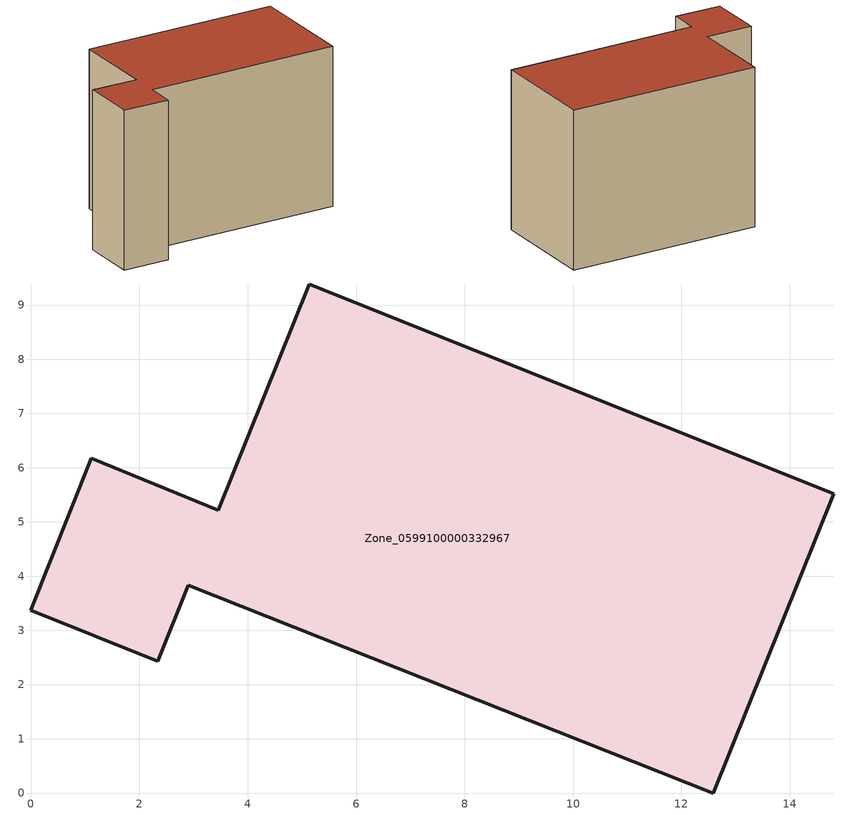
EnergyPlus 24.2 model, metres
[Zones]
Zone_0599100000332967
 floor ground (C_G): 14.81,5.52 12.59,0 2.9,3.83 2.34,2.43 0,3.37 1.11,6.17 3.46,5.22 5.13,9.39 z0
 wall outside (C_F): 3.46,5.22 1.11,6.17 0,3.37 2.34,2.43 2.9,3.83 12.59,0 14.81,5.52 5.13,9.39 3.46,5.22 z0:8.55
 roof outside (C_R): 14.81,5.52 5.13,9.39 3.46,5.22 1.11,6.17 0,3.37 2.34,2.43 2.9,3.83 12.59,0 z8.55
[BUILDING]
Pand.0599100000332967: North Axis=0; Terrain=City; Loads Convergence Tolerance Value=0.04; Temperature Convergence Tolerance Value=0.4; Solar Distribution=FullExterior; Maximum Number of Warmup Days=25; Minimum Number of Warmup Days=1
[Site:Location]
Rotterdam.The.Hague.AP_ZH_NLD Design_Conditions: Latitude=51.96; Longitude=4.45; Time Zone=1; Elevation=-4.5
[SITE:GROUNDTEMPERATURE:BUILDINGSURFACE]
18, 18, 18, 18, 18, 18, 18, 18, 18, 18, 18, 18
[MATERIAL] Thermal Absorptance=0.9; Solar Absorptance=0.7; Visible Absorptance=0.7
Name | Roughness | Thickness | Conductivity | Density | Specific Heat
G.TI.1975-1991 | MediumSmooth | 0.15 | 0.288461 | 540 | 1210
F.TI.1975-1991 | Rough | 0.3 | 0.230769 | 1920 | 840
R.TI.1975-1991 | MediumRough | 0.2 | 0.153846 | 1500 | 1000
[CONSTRUCTION]
C_G: G.TI.1975-1991
C_F: F.TI.1975-1991
C_R: R.TI.1975-1991
[ZONE]
Zone_0599100000332967: Type=1; Multiplier=1; Ceiling Height=Autocalculate; Volume=Autocalculate; Floor Area=autocalculate; Part of Total Floor Area=Yes
[ZONEINFILTRATION:DESIGNFLOWRATE]
Infil_Zone_0599100000332967: Zone or ZoneList or Space or SpaceList=Zone_0599100000332967; Schedule=AlwaysOn; Design Flow Rate Calculation Method=Flow/Area; Flow Rate per Floor Area=0.003; Constant Term Coefficient=1; Temperature Term Coefficient=0; Velocity Term Coefficient=0; Velocity Squared Term Coefficient=0
[HVACTEMPLATE:ZONE:IDEALLOADSAIRSYSTEM]
Zone_0599100000332967: Maximum Heating Supply Air Temperature=50; Minimum Cooling Supply Air Temperature=13; Maximum Heating Supply Air Humidity Ratio=0.0156; Minimum Cooling Supply Air Humidity Ratio=0.0077; Heating Limit=NoLimit; Cooling Limit=NoLimit; Dehumidification Control Type=ConstantSensibleHeatRatio; Cooling Sensible Heat Ratio=0.7; Dehumidification Setpoint=60; Humidification Control Type=None; Humidification Setpoint=30; Outdoor Air Method=None; Outdoor Air Flow Rate per Person=0.00944; Outdoor Air Flow Rate per Zone Floor Area=0; Outdoor Air Flow Rate per Zone=0; Demand Controlled Ventilation Type=None; Outdoor Air Economizer Type=NoEconomizer; Heat Recovery Type=None; Sensible Heat Recovery Effectiveness=0.7; Latent Heat Recovery Effectiveness=0.65
[ZONECONTROL:THERMOSTAT]
ThermostatControl_Zone_0599100000332967: Zone or ZoneList=Zone_0599100000332967; Control Type Schedule=DualSetpointControlType; Control 1=Thermostat_Zone_0599100000332967; Temperature Difference Between Cutout And Setpoint=0
[THERMOSTATSETPOINT:DUALSETPOINT]
Thermostat_Zone_0599100000332967: Heating Setpoint Temperature Schedule=HeatingSetpoint_Zone_0599100000332967; Cooling Setpoint Temperature Schedule=CoolingSetpoint_Zone_0599100000332967
[SCHEDULE:COMPACT]
HeatingSetpoint_Zone_0599100000332967: Through: 12/31, For: AllDays, Until: 24:00, 21
CoolingSetpoint_Zone_0599100000332967: Through: 12/31, For: AllDays, Until: 24:00, 24
DualSetpointControlType: Through: 12/31, For: AllDays, Until: 24:00, 4
AlwaysOn: Through: 12/31, For: AllDays, Until: 24:00, 1
